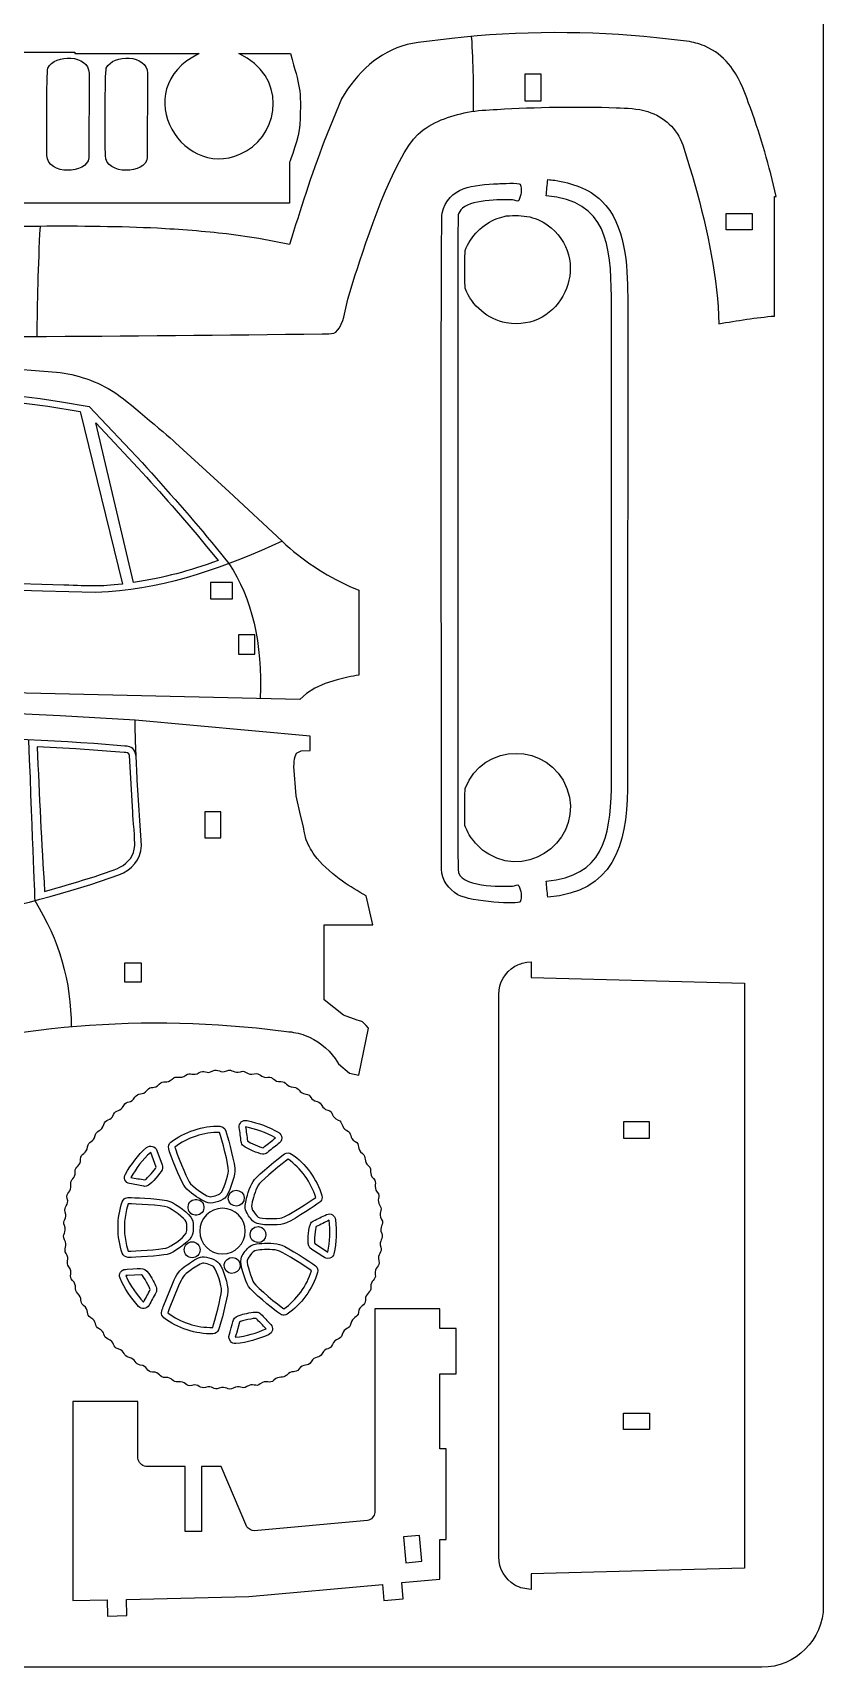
# Model space of a CAD drawing. Extents: x 75 to 655, y 14 to 894.
# Drawn here: x 526.7 to 655.4, y 14.1 to 280 of the extents above; entities that cross this region are included whole.
import ezdxf

# ---------------------------------------------------------------- set-up
doc = ezdxf.new("R2010")
doc.units = 0
doc.layers.get('0').update_dxf_attribs({"linetype": 'CONTINUOUS'})

msp = doc.modelspace()

# ---------------------------------------------------------------- linework, layer by layer
at = {"color": 5}
for p, q in [((655.374691, 444.077425), (655.374691, 24.077525)), ((645.374691, 14.077525), (375.374691, 14.077525))]:
    msp.add_line(p, q, dxfattribs=at)
at = {"color": 3}
for p, q in [((492.979291, 276.870525), (533.524491, 276.870525)), ((533.524491, 276.870525), (533.524491, 276.611425)), ((533.524491, 276.611425), (553.784591, 276.611825)), ((560.247791, 276.611825), (568.652691, 276.611825)), ((594.880791, 279.090425), (589.428291, 278.412925)), ((633.123591, 278.634825), (628.239291, 279.199225)), ((637.350191, 277.197125), (636.048091, 277.861325)), ((535.851191, 273.450725), (535.813691, 259.636625)), ((545.366691, 273.450725), (545.329091, 259.636625)), ((576.940691, 269.259225), (574.134891, 262.376525)), ((577.942791, 270.815225), (576.940691, 269.259225)), ((632.492791, 261.754025), (633.668891, 258.019525)), ((568.500391, 258.964125), (568.475191, 252.259725)), ((647.442691, 233.917825), (647.442691, 253.342325)), ((647.442691, 253.342325), (647.697891, 253.342325)), ((568.475191, 252.259725), (458.028191, 252.259725)), ((563.495691, 246.516025), (558.219391, 247.269525)), ((568.492791, 245.528725), (563.495691, 246.516025)), ((577.954091, 236.636125), (579.189691, 240.603125)), ((638.239891, 235.396825), (638.369691, 232.667725)), ((515.569591, 225.943525), (530.526591, 224.796525)), ((549.927791, 213.307725), (558.675291, 205.338325)), ((558.675291, 205.338325), (567.265491, 197.268325)), ((578.297991, 189.941325), (579.783091, 189.323525)), ((579.783091, 189.323525), (579.783091, 175.489725)), ((570.161991, 171.552325), (429.208691, 174.789925)), ((572.627691, 173.377425), (571.252191, 172.520625)), ((574.288591, 174.122225), (572.627691, 173.377425)), ((576.234491, 174.754825), (574.288591, 174.122225)), ((571.252191, 172.520625), (570.161991, 171.552325)), ((531.174491, 168.886625), (518.652391, 169.449625)), ((543.369491, 168.148825), (531.174491, 168.886625)), ((571.868891, 165.587925), (543.369491, 168.148825)), ((571.868891, 163.247525), (571.868891, 165.587925)), ((569.379191, 162.262325), (569.625291, 162.799625)), ((569.625291, 162.799625), (570.355391, 163.167825)), ((570.355391, 163.167825), (571.868891, 163.247525)), ((569.590191, 155.851325), (569.203391, 160.621325)), ((570.257091, 152.699025), (569.590191, 155.851325)), ((570.748091, 150.839525), (570.257091, 152.699025)), ((582.048391, 134.883525), (580.977891, 139.594325)), ((574.141591, 122.653225), (574.141591, 134.883525)), ((574.141591, 134.883525), (582.048391, 134.883525)), ((607.129891, 128.790825), (607.820291, 128.836125)), ((607.820291, 128.836125), (607.820291, 126.281925)), ((607.820291, 126.281925), (642.566691, 125.404825)), ((642.566691, 125.404825), (642.566691, 30.188625)), ((577.293491, 120.185625), (574.141591, 122.653225)), ((602.531491, 32.046125), (602.531491, 123.547325)), ((579.511391, 119.352725), (577.293491, 120.185625)), ((525.095991, 117.396325), (529.742391, 117.992025)), ((563.100991, 118.100825), (567.985491, 117.536425)), ((579.752191, 110.422025), (581.360091, 118.057525)), ((575.900291, 113.125025), (576.460191, 112.247925)), ((576.460191, 112.247925), (578.249591, 110.738625)), ((578.249591, 110.738625), (579.752191, 110.422025)), ((582.369391, 72.375725), (582.361691, 39.269225)), ((592.946991, 72.375725), (582.369391, 72.375725)), ((592.946991, 69.202425), (592.946991, 72.375725)), ((595.591691, 69.202425), (592.946991, 69.202425)), ((595.591691, 61.798125), (595.591691, 69.202425)), ((592.946991, 49.607425), (592.946991, 61.798125)), ((592.946991, 61.798125), (595.591691, 61.798125)), ((543.786191, 57.317025), (533.201591, 57.317025)), ((533.201591, 57.317025), (533.201591, 24.934925)), ((543.790791, 48.126225), (543.786191, 57.317025)), ((594.004791, 49.607425), (592.946991, 49.607425)), ((594.004791, 34.866025), (594.004791, 49.607425)), ((551.517291, 46.741225), (545.096491, 46.762625)), ((551.517291, 36.163225), (551.517291, 46.741225)), ((557.334991, 46.741225), (554.161691, 46.741225)), ((554.161691, 46.741225), (554.161691, 36.163225)), ((561.559991, 36.949125), (557.334991, 46.741225)), ((581.200191, 37.939625), (562.720591, 36.262225)), ((554.161691, 36.163225), (551.517291, 36.163225)), ((592.946991, 28.411925), (592.946991, 34.866025)), ((592.946991, 34.866025), (594.004791, 34.866025)), ((642.566691, 30.188625), (607.820291, 29.311525)), ((607.820291, 29.311525), (607.820291, 26.757325)), ((561.871291, 25.585625), (583.598191, 27.561425)), ((583.598191, 27.561425), (583.837891, 24.925025)), ((586.758191, 27.848925), (592.946991, 28.411925)), ((586.997991, 25.212625), (586.758191, 27.848925)), ((533.201591, 24.934925), (538.782791, 25.061625)), ((538.782791, 25.061625), (538.842891, 22.417525)), ((541.955091, 25.133525), (561.871291, 25.585625)), ((542.015391, 22.489525), (541.955091, 25.133525)), ((583.837891, 24.925025), (586.997991, 25.212625)), ((538.842891, 22.417525), (542.015391, 22.489525))]:
    msp.add_line(p, q, dxfattribs=at)
at = {"color": 7}
for p, q in [((609.447791, 273.245825), (606.803391, 273.245825)), ((606.803391, 273.245825), (606.803391, 268.944325)), ((609.447791, 268.944325), (609.447791, 273.245825)), ((606.803391, 268.944325), (609.447791, 268.944325)), ((639.564891, 247.942925), (639.564891, 250.587425)), ((639.564891, 250.587425), (643.795991, 250.587425)), ((643.795991, 250.587425), (643.795991, 247.942925)), ((643.795991, 247.942925), (639.564891, 247.942925)), ((523.616891, 219.956225), (529.157291, 219.241325)), ((529.157291, 219.241325), (534.407891, 218.395725)), ((534.407891, 218.395725), (541.293691, 190.302725)), ((543.081991, 190.538625), (536.971191, 216.528125)), ((536.971191, 216.528125), (543.806791, 209.244225)), ((554.770891, 196.699025), (556.871891, 194.122625)), ((531.754291, 190.132525), (516.542591, 190.567725)), ((555.608691, 190.573125), (555.608691, 187.907925)), ((559.176191, 190.573125), (555.608691, 190.573125)), ((559.176191, 187.907925), (559.176191, 190.573125)), ((555.608691, 187.907925), (559.176191, 187.907925)), ((562.835991, 182.052325), (560.191591, 182.052325)), ((560.191591, 182.052325), (560.191591, 178.878925)), ((562.835991, 178.878925), (562.835991, 182.052325)), ((560.191591, 178.878925), (562.835991, 178.878925)), ((533.705491, 163.500525), (527.414991, 163.836425)), ((541.556891, 162.906725), (533.705491, 163.500525)), ((542.966891, 153.175725), (542.426691, 162.432525)), ((557.322491, 153.268025), (554.678191, 153.268025)), ((554.678191, 153.268025), (554.678191, 149.037125)), ((557.322491, 149.037125), (557.322491, 153.268025)), ((554.678191, 149.037125), (557.322491, 149.037125)), ((541.664991, 125.539425), (541.664991, 128.712725)), ((541.664991, 128.712725), (544.309391, 128.712725)), ((544.309391, 128.712725), (544.309391, 125.539425)), ((544.309391, 125.539425), (541.664991, 125.539425)), ((627.068891, 102.817225), (622.837991, 102.817225)), ((622.837991, 102.817225), (622.837991, 100.172825)), ((627.068891, 100.172825), (627.068891, 102.817225)), ((622.837991, 100.172825), (627.068891, 100.172825)), ((546.780191, 95.453825), (545.884491, 97.832825)), ((572.586791, 83.005425), (574.481491, 81.773425)), ((544.386091, 77.916025), (542.129191, 77.798825)), ((550.414491, 76.152525), (548.900291, 72.395925)), ((560.341691, 70.228225), (559.838391, 68.367525)), ((622.837991, 55.420625), (627.068891, 55.420625)), ((622.837991, 52.776225), (622.837991, 55.420625)), ((627.068891, 55.420625), (627.068891, 52.776225)), ((627.068891, 52.776225), (622.837991, 52.776225)), ((589.659491, 35.544825), (587.025991, 35.305425)), ((587.025991, 35.305425), (587.408991, 31.091725)), ((590.042491, 31.331125), (589.659491, 35.544825)), ((587.408991, 31.091725), (590.042491, 31.331125))]:
    msp.add_line(p, q, dxfattribs=at)
at = {"color": 1}
for p, q in [((531.369991, 219.974825), (535.867591, 219.200525)), ((535.867591, 219.200525), (544.470191, 210.074025)), ((556.542991, 196.205825), (558.617791, 193.633725)), ((536.821591, 188.939525), (528.295991, 189.170125)), ((539.007691, 189.034225), (536.821591, 188.939525)), ((541.653091, 163.959725), (536.622991, 164.362625)), ((544.364491, 147.772125), (543.705691, 158.412925)), ((536.160391, 141.435625), (540.718391, 142.983525)), ((546.867991, 98.162125), (547.749691, 95.822425)), ((554.922591, 89.727325), (554.054291, 90.166825)), ((547.923491, 72.744125), (549.472391, 76.585725))]:
    msp.add_line(p, q, dxfattribs=at)
at = {"color": 3}
for points in [[(628.239291, 279.199225), (617.311591, 280.302625), (605.798491, 280.315825), (594.880791, 279.090425)], [(529.140891, 274.260525), (530.255991, 276.599125), (535.786991, 276.495625), (535.851191, 273.450725)], [(538.656391, 274.260525), (539.770491, 276.598725), (545.302091, 276.495925), (545.366691, 273.450725)], [(553.784591, 276.611825), (541.738491, 270.892025), (551.353291, 254.864125), (561.472491, 260.783225)], [(561.472491, 260.783225), (566.959491, 263.992825), (568.034291, 272.914725), (560.247791, 276.611825)], [(568.652691, 276.611825), (570.127591, 271.139125), (570.424891, 271.143225), (570.167591, 265.020125)], [(589.428291, 278.412925), (584.501391, 277.783325), (580.725691, 274.825125), (577.942791, 270.815225)], [(636.048091, 277.861325), (634.834291, 278.274225), (634.447791, 278.430125), (633.123591, 278.634825)], [(640.615191, 274.095325), (639.811691, 275.226725), (638.539091, 276.476925), (637.350191, 277.197125)], [(528.994891, 260.053225), (528.957591, 261.799725), (528.900391, 273.390025), (529.140891, 274.260525)], [(538.509991, 260.053225), (538.472091, 261.845725), (538.400491, 273.334825), (538.656391, 274.260525)], [(643.503791, 267.764925), (642.722791, 269.905125), (641.948391, 272.218325), (640.615191, 274.095325)], [(589.400591, 263.490625), (591.499291, 265.451525), (594.656791, 266.525125), (597.426891, 267.057725)], [(597.426891, 267.057725), (599.181391, 267.395125), (600.490191, 267.438125), (602.274291, 267.539125)], [(602.274291, 267.539125), (608.617591, 267.898225), (615.297391, 268.039325), (621.647091, 267.811225)], [(621.647091, 267.811225), (623.455291, 267.746125), (625.048791, 267.721225), (626.794091, 267.167525)], [(626.794091, 267.167525), (629.556891, 266.291025), (631.480491, 264.469525), (632.492791, 261.754025)], [(647.697891, 253.342325), (646.541291, 258.431625), (645.295891, 262.854625), (643.503791, 267.764925)], [(570.167591, 265.020125), (570.086891, 263.103025), (568.502491, 258.973225), (568.500391, 258.964125)], [(579.189691, 240.603125), (580.843391, 245.779625), (585.426791, 259.777725), (589.400591, 263.490625)], [(574.134891, 262.376525), (571.983591, 256.735025), (570.250691, 251.296225), (568.492791, 245.528725)], [(535.813691, 259.636625), (535.576391, 257.044525), (529.064991, 256.725525), (528.994891, 260.053225)], [(545.329091, 259.636625), (545.091791, 257.044525), (538.580591, 256.725525), (538.509991, 260.053225)], [(633.668891, 258.019525), (635.797991, 250.975525), (637.729391, 242.749025), (638.239891, 235.396825)], [(593.315091, 250.625725), (594.326691, 255.012525), (598.461391, 255.229725), (602.449391, 255.439325)], [(602.449391, 255.439325), (602.833391, 255.459325), (605.941491, 255.631325), (606.031991, 255.360725)], [(606.031991, 255.360725), (606.311691, 254.524625), (606.186791, 253.518325), (605.800091, 252.726425)], [(610.277291, 253.483225), (610.354491, 254.361025), (610.431791, 255.239325), (610.508991, 256.117425)], [(610.508991, 256.117425), (610.890891, 256.085925), (611.272691, 256.054225), (611.654591, 256.022625)], [(611.654591, 256.022625), (614.492391, 255.468125), (617.076091, 254.794125), (619.299991, 252.622925)], [(604.786391, 252.810025), (602.877991, 252.851025), (597.648191, 252.910025), (596.355491, 251.177525)], [(605.800091, 252.726425), (605.651191, 252.421825), (605.125091, 252.803025), (604.786391, 252.810025)], [(620.887491, 237.062625), (620.802191, 245.369225), (620.133991, 252.669225), (610.277291, 253.483225)], [(593.239991, 143.904325), (593.233391, 153.721625), (593.066891, 249.549925), (593.315091, 250.625725)], [(595.909991, 250.089425), (595.855691, 214.686025), (595.855691, 179.282525), (595.909991, 143.879425)], [(596.355491, 251.177525), (596.161291, 250.917425), (595.910791, 250.412025), (595.909991, 250.089425)], [(602.278091, 249.782325), (602.775891, 249.918925), (603.273891, 250.055725), (603.771591, 250.192325)], [(603.771591, 250.192325), (606.493891, 250.436225), (608.791491, 250.159225), (611.047091, 248.258025)], [(619.299991, 252.622925), (623.213191, 248.802725), (623.479991, 242.160125), (623.531891, 237.089625)], [(546.987991, 248.185925), (535.125991, 248.789325), (520.347591, 248.443125), (508.375191, 248.139125)], [(558.219391, 247.269525), (554.914591, 247.669325), (550.328891, 248.016025), (546.987991, 248.185925)], [(597.081991, 244.586225), (597.940191, 246.897125), (599.966791, 248.923825), (602.278091, 249.782325)], [(611.047091, 248.258025), (617.897791, 242.483325), (612.615991, 231.221325), (603.771591, 232.818725)], [(597.081991, 238.424825), (596.999591, 238.647325), (596.999591, 244.363625), (597.081991, 244.586225)], [(603.771591, 232.818725), (600.794191, 233.356825), (598.134991, 235.589125), (597.081991, 238.424825)], [(620.872791, 156.995025), (620.877791, 183.684325), (620.882691, 210.373625), (620.887491, 237.062625)], [(623.531891, 237.089625), (623.526991, 210.371925), (623.522091, 183.654225), (623.517191, 156.936025)], [(576.908491, 232.616125), (577.581891, 234.162225), (577.639991, 235.380125), (577.954091, 236.636125)], [(573.810891, 231.027925), (575.474491, 231.050325), (576.102991, 230.766625), (576.908491, 232.616125)], [(638.369691, 232.667725), (641.262491, 233.150725), (644.523191, 233.688725), (647.442691, 233.917825)], [(478.089091, 230.441025), (509.908391, 230.493725), (541.988691, 230.597725), (573.810891, 231.027925)], [(530.526591, 224.796525), (533.852991, 224.449625), (537.223291, 223.290625), (540.033991, 221.464425)], [(540.033991, 221.464425), (541.803991, 220.314425), (548.060891, 214.949525), (549.927791, 213.307725)], [(567.265491, 197.268325), (570.557791, 194.265525), (574.213591, 191.744925), (578.297991, 189.941325)], [(579.783091, 175.489725), (578.660591, 175.307625), (577.313991, 175.055725), (576.234491, 174.754825)], [(569.203391, 160.621325), (569.198391, 161.031825), (569.254491, 161.873325), (569.379191, 162.262325)], [(597.081991, 157.057125), (599.902991, 164.654125), (610.813691, 164.654125), (613.635291, 157.057125)], [(597.038791, 151.053025), (596.986191, 151.444025), (597.020191, 156.890425), (597.081991, 157.057125)], [(613.635291, 157.057125), (616.504591, 149.332425), (607.994091, 142.204525), (600.902591, 146.352825)], [(610.277291, 141.999125), (619.414491, 142.754425), (620.695191, 149.028125), (620.872791, 156.995025)], [(623.517191, 156.936025), (623.311591, 147.700625), (621.250091, 140.252625), (610.508991, 139.364925)], [(571.401991, 148.215125), (570.811791, 149.753725), (571.019291, 149.557225), (570.748091, 150.839525)], [(597.734891, 149.520625), (597.616591, 149.770225), (597.063691, 150.868725), (597.038791, 151.053025)], [(600.902591, 146.352825), (599.426591, 147.216325), (598.658291, 148.214225), (597.734891, 149.520625)], [(572.981491, 145.662325), (572.461191, 146.306625), (571.728291, 147.454525), (571.401991, 148.215125)], [(577.085291, 141.967725), (575.745491, 142.912025), (574.011291, 144.386625), (572.981491, 145.662325)], [(595.906191, 139.767825), (594.380091, 140.625625), (593.241091, 142.222725), (593.239991, 143.904325)], [(595.909991, 143.879425), (595.914591, 140.911725), (603.073791, 141.122025), (604.786391, 141.158525)], [(580.977891, 139.594325), (579.672391, 140.339825), (578.319991, 141.097625), (577.085291, 141.967725)], [(604.786391, 141.158525), (605.125091, 141.165825), (605.651191, 141.547025), (605.800091, 141.242325)], [(605.800091, 141.242325), (606.186791, 140.450225), (606.311691, 139.443925), (606.031991, 138.608225)], [(610.508991, 139.364925), (610.431791, 140.242825), (610.354491, 141.120925), (610.277291, 141.999125)], [(606.031991, 138.608225), (605.887491, 138.176825), (598.079191, 138.546425), (595.906191, 139.767825)], [(602.531491, 123.547325), (602.594391, 125.470325), (603.504991, 127.162825), (605.175891, 128.127525)], [(605.175891, 128.127525), (605.850091, 128.516825), (606.397991, 128.645425), (607.129891, 128.790825)], [(529.742391, 117.992025), (540.659991, 119.217625), (552.173391, 119.203825), (563.100991, 118.100825)], [(567.985491, 117.536425), (569.111691, 117.407225), (569.935391, 117.293225), (571.026791, 116.882125)], [(581.360091, 118.057525), (580.020291, 119.433325), (580.659291, 118.973625), (579.511391, 119.352725)], [(571.026791, 116.882125), (572.941791, 116.160925), (574.715691, 114.793625), (575.900291, 113.125025)], [(547.287791, 108.958725), (547.903991, 109.684425), (548.557591, 108.925325), (549.378291, 109.786725)], [(549.378291, 109.786725), (550.067291, 110.509925), (550.662791, 109.636125), (551.594091, 110.409025)], [(551.594091, 110.409025), (552.319691, 111.011125), (552.810291, 110.175225), (553.766491, 110.836825)], [(553.766491, 110.836825), (554.547891, 111.377625), (554.984391, 110.477625), (556.000191, 111.096225)], [(556.000191, 111.096225), (556.852791, 111.615525), (557.200491, 110.617025), (558.300591, 111.122925)], [(558.300591, 111.122925), (559.154591, 111.515725), (559.420091, 110.582725), (560.509091, 110.973825)], [(560.509091, 110.973825), (561.403691, 111.295125), (561.594491, 110.312725), (562.735391, 110.646625)], [(562.735391, 110.646625), (563.693291, 110.927025), (563.771791, 109.873625), (564.963891, 110.077025)], [(564.963891, 110.077025), (565.896491, 110.236125), (565.897691, 109.263725), (567.058291, 109.360925)], [(567.058291, 109.360925), (568.005091, 109.440325), (567.937491, 108.442025), (569.124191, 108.469025)], [(541.515991, 105.465925), (541.922091, 106.328525), (542.751891, 105.764025), (543.321491, 106.808825)], [(543.321491, 106.808825), (543.798791, 107.684225), (544.599191, 106.997725), (545.300791, 107.984325)], [(545.300791, 107.984325), (545.846991, 108.752325), (546.534991, 108.072225), (547.287791, 108.958725)], [(569.124191, 108.469025), (570.122491, 108.491825), (569.924591, 107.455125), (571.129891, 107.342425)], [(571.129891, 107.342425), (572.070891, 107.254425), (571.820791, 106.315325), (572.966591, 106.108625)], [(538.241291, 102.364225), (538.476191, 103.334725), (539.429591, 102.875925), (539.849091, 104.010325)], [(539.849091, 104.010325), (540.177491, 104.898025), (541.020391, 104.413125), (541.515991, 105.465925)], [(572.966591, 106.108625), (573.905191, 105.939225), (573.573491, 104.992925), (574.730691, 104.712325)], [(574.730691, 104.712325), (575.701991, 104.476925), (575.241691, 103.524625), (576.376891, 103.104825)], [(536.845391, 100.600425), (537.014791, 101.538925), (537.961091, 101.206525), (538.241291, 102.364225)], [(576.376891, 103.104825), (577.264091, 102.776725), (576.779191, 101.933725), (577.832391, 101.437625)], [(577.832391, 101.437625), (578.694791, 101.031425), (578.129791, 100.202625), (579.175391, 99.632425)], [(534.484491, 96.758525), (534.461891, 97.755225), (535.498891, 97.558425), (535.611591, 98.763725)], [(535.611591, 98.763725), (535.699591, 99.704825), (536.638591, 99.454625), (536.845391, 100.600425)], [(579.175391, 99.632425), (580.049791, 99.155625), (579.363891, 98.355025), (580.350791, 97.653125)], [(533.592691, 94.691825), (533.514091, 95.638825), (534.511491, 95.570325), (534.484491, 96.758525)], [(580.350791, 97.653125), (581.118591, 97.107125), (580.437791, 96.419325), (581.325191, 95.665825)], [(532.876991, 92.597725), (532.718291, 93.530825), (533.689791, 93.530625), (533.592691, 94.691825)], [(581.325191, 95.665825), (582.050691, 95.049525), (581.291291, 94.397525), (582.153191, 93.575225)], [(582.153191, 93.575225), (582.875991, 92.885625), (582.001991, 92.292525), (582.775491, 91.359825)], [(532.306991, 90.369625), (532.027491, 91.326425), (533.079791, 91.405325), (532.876991, 92.597725)], [(582.775491, 91.359825), (583.377391, 90.634125), (582.541091, 90.144925), (583.203391, 89.187425)], [(531.830991, 85.934125), (531.437791, 86.788425), (532.371291, 87.053925), (531.980191, 88.142925)], [(531.980191, 88.142925), (531.658991, 89.037025), (532.640491, 89.228025), (532.306991, 90.369625)], [(583.203391, 89.187425), (583.744291, 88.405325), (582.843591, 87.969825), (583.462391, 86.953725)], [(531.857691, 83.634125), (531.338591, 84.486725), (532.336891, 84.834825), (531.830991, 85.934125)], [(583.462391, 86.953725), (583.981691, 86.101025), (582.983391, 85.753225), (583.489091, 84.653325)], [(532.117091, 81.400025), (531.575991, 82.182125), (532.476491, 82.617925), (531.857691, 83.634125)], [(583.340191, 82.444225), (583.660891, 81.550325), (582.679991, 81.358525), (583.013091, 80.217825)], [(583.489091, 84.653325), (583.881791, 83.799025), (582.949291, 83.534025), (583.340191, 82.444225)], [(532.544991, 79.227625), (531.942191, 79.954125), (532.779491, 80.442525), (532.117091, 81.400025)], [(583.013091, 80.217825), (583.292791, 79.260525), (582.239891, 79.182925), (582.443391, 77.990125)], [(533.167191, 77.012225), (532.444191, 77.701325), (533.318491, 78.295425), (532.544991, 79.227625)], [(582.443391, 77.990125), (582.602591, 77.057225), (581.630491, 77.057525), (581.727491, 75.895325)], [(533.995191, 74.921725), (533.269391, 75.537925), (534.028891, 76.190925), (533.167191, 77.012225)], [(534.969691, 72.934625), (534.200891, 73.480925), (534.882691, 74.168225), (533.995191, 74.921725)], [(581.727491, 75.895325), (581.806291, 74.949425), (580.808991, 75.016425), (580.835491, 73.829025)], [(536.145091, 70.955125), (535.269891, 71.432325), (535.956291, 72.233425), (534.969691, 72.934625)], [(579.708491, 71.824125), (579.620491, 70.882525), (578.681991, 71.133925), (578.474791, 69.987025)], [(580.835491, 73.829025), (580.857791, 72.831625), (579.820991, 73.028925), (579.708491, 71.824125)], [(537.487591, 69.149925), (536.625791, 69.555725), (537.190191, 70.385225), (536.145091, 70.955125)], [(538.943291, 67.483025), (538.055891, 67.811025), (538.542091, 68.653525), (537.487591, 69.149925)], [(578.474791, 69.987025), (578.305291, 69.048925), (577.359291, 69.380225), (577.078491, 68.223225)], [(540.589391, 65.875125), (539.618391, 66.110525), (540.079291, 67.063025), (538.943291, 67.483025)], [(575.471291, 66.577125), (575.143191, 65.689925), (574.301191, 66.176125), (573.803991, 65.121525)], [(577.078491, 68.223225), (576.842391, 67.251025), (575.891391, 67.712925), (575.471291, 66.577125)], [(542.353491, 64.478825), (541.415891, 64.647825), (541.746591, 65.594525), (540.589391, 65.875125)], [(544.190291, 63.245525), (543.248191, 63.333825), (543.500191, 64.272325), (542.353491, 64.478825)], [(573.803991, 65.121525), (573.397391, 64.258925), (572.569291, 64.824525), (571.998891, 63.779025)], [(546.195491, 62.118425), (545.198091, 62.096125), (545.395291, 63.132525), (544.190291, 63.245525)], [(548.261791, 61.226525), (547.315491, 61.147625), (547.382591, 62.145025), (546.195491, 62.118425)], [(550.356191, 60.510425), (549.423691, 60.351325), (549.423391, 61.323325), (548.261791, 61.226525)], [(568.032291, 61.628825), (567.416391, 60.903125), (566.763991, 61.663225), (565.941791, 60.800825)], [(570.019291, 62.603125), (569.473591, 61.835325), (568.785391, 62.516125), (568.032291, 61.628825)], [(571.998891, 63.779025), (571.521291, 62.903625), (570.721091, 63.590525), (570.019291, 62.603125)], [(552.584291, 59.940825), (551.626491, 59.660925), (551.549991, 60.714125), (550.356191, 60.510425)], [(554.810591, 59.613725), (553.916691, 59.292825), (553.724591, 60.274125), (552.584291, 59.940825)], [(557.019491, 59.464925), (556.164591, 59.071925), (555.901291, 60.005225), (554.810591, 59.613725)], [(559.320291, 59.491525), (558.467391, 58.972225), (558.119391, 59.970525), (557.019491, 59.464925)], [(561.553991, 59.750625), (560.772391, 59.209825), (560.336791, 60.110525), (559.320291, 59.491525)], [(563.726291, 60.178825), (563.000291, 59.576325), (562.511391, 60.412925), (561.553991, 59.750625)], [(565.941791, 60.800825), (565.252891, 60.078325), (564.658291, 60.952125), (563.726291, 60.178825)], [(545.096491, 46.762625), (544.424891, 46.842925), (543.927791, 47.416025), (543.790791, 48.126225)], [(582.361691, 39.269225), (582.302691, 38.669825), (581.767891, 38.060925), (581.200191, 37.939625)], [(562.720591, 36.262225), (562.321691, 36.273225), (561.760191, 36.605025), (561.559991, 36.949125)], [(605.175891, 27.465925), (603.504891, 28.430625), (602.594391, 30.123025), (602.531491, 32.046125)], [(607.820291, 26.757325), (606.832591, 26.822125), (606.072591, 26.948225), (605.175891, 27.465925)]]:
    msp.add_open_spline(points, degree=3, dxfattribs=at)
at = {"color": 1}
for points in [[(598.075891, 279.398425), (598.396691, 274.871225), (598.396991, 270.758325), (598.396991, 267.222325)], [(527.865191, 248.503725), (527.540791, 242.017525), (527.373291, 236.050225), (527.362291, 230.600725)], [(502.017291, 222.662825), (511.214891, 222.214425), (522.283291, 221.394425), (531.369991, 219.974825)], [(544.470191, 210.074025), (548.551791, 205.622625), (552.719991, 200.880425), (556.542991, 196.205825)], [(567.265491, 197.268325), (558.498891, 193.235925), (548.647991, 189.674825), (539.007691, 189.034225)], [(558.617791, 193.633725), (562.362091, 188.063125), (564.065891, 180.751525), (563.729591, 171.700025)], [(528.295991, 189.170125), (509.014791, 189.708325), (489.699391, 190.355725), (470.425391, 191.057425)], [(543.705691, 158.412925), (543.527391, 161.599325), (543.362791, 164.952925), (543.369491, 168.148825)], [(536.622991, 164.362625), (525.486991, 165.148525), (512.913591, 165.411425), (501.736491, 165.536425)], [(526.001491, 164.936125), (526.672991, 147.519425), (527.008491, 138.811225), (527.008491, 138.811225)], [(543.511591, 162.273125), (543.336491, 163.524325), (542.860891, 163.880325), (541.653091, 163.959725)], [(540.718391, 142.983525), (542.794591, 143.892125), (544.253291, 145.425025), (544.364491, 147.772125)], [(509.073691, 134.935225), (518.040891, 136.506425), (527.480691, 138.683125), (536.160391, 141.435625)], [(527.008491, 138.811225), (530.981091, 132.404225), (532.957591, 125.567125), (532.937591, 118.299725)], [(549.179991, 99.528825), (551.352691, 101.216525), (554.388091, 102.200625), (557.137391, 102.114325)], [(557.137391, 102.114325), (557.995891, 102.087125), (558.088691, 101.358125), (558.226891, 100.920625)], [(560.305491, 101.884025), (560.206791, 102.609925), (560.865391, 103.204625), (561.577091, 103.031825)], [(560.617591, 99.571725), (560.512591, 100.342525), (560.410091, 101.113625), (560.305491, 101.884025)], [(561.577091, 103.031825), (563.431391, 102.581625), (565.054291, 102.105525), (566.728991, 101.076425)], [(566.728991, 101.076425), (567.031991, 100.890425), (567.207091, 100.591625), (567.221891, 100.236525)], [(541.759991, 94.325725), (542.758291, 95.946925), (543.719891, 97.351825), (545.212391, 98.622625)], [(545.212391, 98.622625), (545.773491, 99.100425), (546.634691, 98.861825), (546.867991, 98.162125)], [(548.810691, 98.454525), (548.707191, 98.863025), (548.846891, 99.270225), (549.179991, 99.528825)], [(551.251291, 92.525125), (550.719391, 93.426025), (549.067691, 97.443025), (548.810691, 98.454525)], [(558.226891, 100.920625), (558.569991, 99.834725), (559.660491, 95.894925), (559.586591, 94.750025)], [(560.989191, 98.907925), (560.777591, 99.080625), (560.654391, 99.301125), (560.617591, 99.571725)], [(564.086391, 97.575225), (563.357391, 97.655325), (561.560591, 98.441425), (560.989191, 98.907925)], [(566.618491, 99.224225), (566.030291, 98.748225), (565.439891, 98.274825), (564.850891, 97.799525)], [(567.221891, 100.236525), (567.246591, 99.654025), (566.917891, 99.464825), (566.618491, 99.224225)], [(547.749691, 95.822425), (547.851491, 95.555225), (547.843491, 95.289225), (547.726191, 95.028425)], [(562.796191, 93.449225), (563.490791, 94.236125), (566.794791, 97.043025), (567.680991, 97.602225)], [(564.850891, 97.799525), (564.627991, 97.619425), (564.371391, 97.544025), (564.086391, 97.575225)], [(567.680991, 97.602225), (568.037191, 97.827225), (568.467491, 97.820225), (568.816391, 97.584025)], [(568.816391, 97.584025), (571.090791, 96.042725), (572.969091, 93.452125), (573.734891, 90.814025)], [(542.458091, 92.762025), (541.737691, 92.892925), (541.375791, 93.701825), (541.759991, 94.325725)], [(547.726191, 95.028425), (547.425691, 94.359425), (546.122091, 92.894025), (545.501891, 92.494225)], [(559.586591, 94.750025), (559.523991, 93.779325), (558.645891, 91.003625), (557.927091, 90.408625)], [(561.410091, 90.017625), (561.629091, 91.020425), (562.123991, 92.687625), (562.796191, 93.449225)], [(541.261591, 89.820725), (541.552591, 90.629525), (542.275491, 90.492025), (542.733591, 90.488325)], [(544.753991, 92.345325), (543.988791, 92.485125), (543.223591, 92.623025), (542.458091, 92.762025)], [(542.733591, 90.488325), (543.872291, 90.479025), (547.956291, 90.298725), (549.022091, 89.874825)], [(545.501891, 92.494225), (545.271991, 92.345825), (545.023491, 92.296225), (544.753991, 92.345325)], [(554.054291, 90.166825), (553.156491, 90.725925), (551.786091, 91.619525), (551.251291, 92.525125)], [(561.018991, 89.952025), (560.428491, 88.350625), (557.995891, 89.247925), (558.586591, 90.849125)], [(558.586591, 90.849125), (559.177391, 92.450525), (561.609791, 91.552625), (561.018991, 89.952025)], [(573.734891, 90.814025), (573.974191, 89.989925), (573.310691, 89.676425), (572.935991, 89.409325)], [(541.261591, 81.455125), (540.328591, 84.048925), (540.328591, 87.227125), (541.261591, 89.820725)], [(549.022091, 89.874825), (549.925991, 89.515225), (552.294891, 87.822225), (552.638391, 86.954825)], [(552.429491, 87.914125), (551.877391, 88.369625), (551.799491, 89.187125), (552.255091, 89.738925)], [(552.255091, 89.738925), (552.710991, 90.291025), (553.528091, 90.369325), (554.080191, 89.913425)], [(554.254391, 88.088525), (553.798791, 87.536125), (552.981691, 87.458525), (552.429491, 87.914125)], [(554.080191, 89.913425), (554.632391, 89.457825), (554.710291, 88.640325), (554.254391, 88.088525)], [(557.927091, 90.408625), (557.332491, 89.916425), (555.659191, 89.350425), (554.922591, 89.727325)], [(561.573691, 87.951725), (561.125591, 88.751425), (561.240691, 89.241325), (561.410091, 90.017625)], [(562.846391, 86.446225), (562.359491, 86.755025), (561.854091, 87.444125), (561.573691, 87.951725)], [(572.935991, 89.409325), (572.005291, 88.745725), (568.602691, 86.493825), (567.487891, 86.209325)], [(574.495491, 87.731525), (575.155891, 88.049725), (575.921691, 87.607825), (575.979191, 86.877625)], [(552.638391, 86.954825), (552.913791, 86.259025), (552.885291, 84.672825), (552.536591, 84.141225)], [(563.277691, 83.184125), (561.573691, 83.281225), (561.721391, 85.869825), (563.425491, 85.772325)], [(567.487891, 86.209325), (566.544791, 85.968725), (563.634091, 85.946025), (562.846391, 86.446225)], [(563.425491, 85.772325), (565.129591, 85.674925), (564.980891, 83.086125), (563.277691, 83.184125)], [(571.540891, 84.206525), (571.580091, 84.746425), (571.682291, 85.670925), (571.872191, 86.158825)], [(571.872191, 86.158825), (571.971091, 86.413625), (572.142791, 86.598925), (572.388891, 86.717225)], [(572.388891, 86.717225), (573.091191, 87.055225), (573.793191, 87.393625), (574.495491, 87.731525)], [(575.979191, 86.877625), (576.127591, 84.993025), (576.168991, 83.257625), (575.712491, 81.371525)], [(552.536591, 84.141225), (551.895391, 83.162625), (549.703691, 81.514325), (548.562691, 81.259925)], [(551.558691, 81.279225), (551.159291, 81.873525), (551.316791, 82.678725), (551.911091, 83.078125)], [(551.911091, 83.078125), (552.505291, 83.477525), (553.310791, 83.319525), (553.710291, 82.725325)], [(553.710291, 82.725325), (554.109691, 82.131125), (553.951391, 81.325925), (553.357191, 80.926525)], [(561.845291, 82.420025), (562.366091, 82.907725), (562.904691, 82.948325), (563.550491, 83.012425)], [(563.550491, 83.012425), (564.572491, 83.114325), (566.309591, 83.159225), (567.242591, 82.754825)], [(567.242591, 82.754825), (568.206591, 82.337225), (571.894991, 80.063425), (572.701591, 79.392625)], [(573.916691, 80.903625), (571.626591, 82.404825), (571.387891, 82.106925), (571.540891, 84.206525)], [(542.169591, 80.771325), (541.748791, 80.798725), (541.404391, 81.058125), (541.261591, 81.455125)], [(548.562691, 81.259925), (547.535691, 81.030525), (543.219191, 80.702825), (542.169591, 80.771325)], [(553.357191, 80.926525), (552.763291, 80.527125), (551.957791, 80.685025), (551.558691, 81.279225)], [(551.839491, 79.575825), (552.390891, 79.974225), (553.617591, 80.795925), (554.259291, 80.855225)], [(554.259291, 80.855225), (555.021091, 80.927225), (556.586291, 80.400425), (557.053891, 79.758325)], [(557.912791, 79.055325), (557.385591, 80.678625), (559.851291, 81.479925), (560.378491, 79.856725)], [(560.378491, 79.856725), (560.905791, 78.233125), (558.439691, 77.432325), (557.912791, 79.055325)], [(561.806991, 76.055325), (561.286591, 76.878525), (560.365691, 79.638825), (560.597891, 80.543225)], [(560.597891, 80.543225), (560.767791, 81.205825), (561.352491, 81.948625), (561.845291, 82.420025)], [(575.067291, 80.643925), (574.523391, 80.440725), (574.240791, 80.691225), (573.916691, 80.903625)], [(575.712491, 81.371525), (575.628891, 81.026525), (575.399691, 80.768225), (575.067291, 80.643925)], [(540.897291, 77.400725), (540.762091, 77.728925), (540.795391, 78.072525), (540.991591, 78.368425)], [(543.917591, 72.789025), (542.684291, 74.243925), (541.646991, 75.581725), (540.897291, 77.400725)], [(540.991591, 78.368425), (541.310891, 78.851325), (541.686391, 78.816025), (542.074791, 78.834525)], [(542.074791, 78.834525), (544.806791, 78.964725), (544.827091, 79.349725), (545.938191, 77.559025)], [(545.938191, 77.559025), (546.223491, 77.099225), (546.683691, 76.292625), (546.817491, 75.786525)], [(549.472391, 76.585725), (550.194391, 78.156725), (550.408191, 78.541425), (551.839491, 79.575825)], [(557.053891, 79.758325), (557.682491, 78.895325), (558.545991, 76.276825), (558.445491, 75.221425)], [(573.034691, 78.305925), (572.268791, 75.668225), (570.390291, 73.077125), (568.115891, 71.536325)], [(572.701591, 79.392625), (573.025891, 79.123025), (573.152191, 78.711025), (573.034691, 78.305925)], [(546.726191, 75.027325), (546.355191, 74.342825), (545.988691, 73.656625), (545.620591, 72.970825)], [(546.817491, 75.786525), (546.887591, 75.521225), (546.857191, 75.268425), (546.726191, 75.027325)], [(558.445491, 75.221425), (558.346191, 74.176225), (557.323391, 69.964225), (556.935291, 68.990625)], [(566.533591, 71.862725), (565.619791, 72.537425), (562.418791, 75.087725), (561.806991, 76.055325)], [(545.620591, 72.970825), (545.275091, 72.327625), (544.390691, 72.230825), (543.917591, 72.789025)], [(548.044891, 70.925225), (547.373391, 71.447325), (547.707691, 72.139325), (547.923491, 72.744125)], [(560.613991, 71.435625), (561.216291, 71.619225), (562.518491, 71.910425), (563.119391, 71.871525)], [(563.119391, 71.871525), (563.389691, 71.854325), (563.616391, 71.748325), (563.803191, 71.552425)], [(568.115891, 71.536325), (567.405091, 71.054925), (566.901991, 71.590625), (566.533591, 71.862725)], [(556.002991, 68.338025), (553.247291, 68.255925), (550.222191, 69.232725), (548.044891, 70.925225)], [(558.836591, 68.636025), (559.376591, 70.651625), (559.151491, 70.989925), (560.613991, 71.435625)], [(563.803191, 71.552425), (564.341191, 70.988025), (564.880991, 70.425025), (565.419891, 69.861325)], [(565.419891, 69.861325), (565.927291, 69.330925), (565.743291, 68.466425), (565.065691, 68.186025)], [(556.935291, 68.990625), (556.778691, 68.598125), (556.424891, 68.351025), (556.002991, 68.338025)], [(558.851991, 67.115825), (558.411791, 67.655425), (558.697091, 68.115725), (558.836591, 68.636025)], [(559.733691, 66.737925), (559.384891, 66.711525), (559.073191, 66.845325), (558.851991, 67.115825)], [(565.065691, 68.186025), (563.313491, 67.461125), (561.675491, 66.884625), (559.733691, 66.737925)]]:
    msp.add_open_spline(points, degree=3, dxfattribs=at)
at = {"color": 7}
for points in [[(543.806791, 209.244225), (547.595291, 205.079425), (551.180791, 201.045125), (554.770891, 196.699025)], [(556.871891, 194.122625), (551.841091, 192.374825), (548.359491, 191.397825), (543.081991, 190.538625)], [(541.293691, 190.302725), (537.337491, 189.869725), (536.226391, 190.008925), (531.754291, 190.132525)], [(527.414991, 163.836425), (527.712391, 155.939825), (528.134691, 148.205725), (528.612591, 140.319025)], [(542.426691, 162.432525), (542.316591, 162.936425), (541.968691, 162.875225), (541.556891, 162.906725)], [(543.292191, 147.759825), (543.337291, 148.409325), (543.030791, 152.238325), (542.966891, 153.175725)], [(540.880191, 144.245725), (542.293991, 145.007025), (543.178391, 146.121725), (543.292191, 147.759825)], [(528.612591, 140.319025), (530.964091, 140.965925), (539.108591, 143.291625), (540.880191, 144.245725)], [(557.105091, 101.077825), (554.597991, 101.156425), (551.796991, 100.248425), (549.815991, 98.710025)], [(558.551991, 94.816825), (558.611491, 95.744925), (557.419191, 100.136725), (557.105091, 101.077825)], [(566.185691, 100.193225), (564.625591, 101.152725), (562.989891, 101.624225), (561.332891, 102.024125)], [(561.332891, 102.024125), (561.437791, 101.253325), (561.540291, 100.482225), (561.644891, 99.711325)], [(549.815991, 98.710025), (550.043091, 97.815325), (551.672591, 93.851025), (552.144191, 93.052725)], [(561.644891, 99.711325), (562.051691, 99.379725), (563.687291, 98.662225), (564.199391, 98.606125)], [(564.199391, 98.606125), (564.788391, 99.081725), (565.378791, 99.555625), (565.966291, 100.030425)], [(565.966291, 100.030425), (566.014791, 100.070125), (566.100091, 100.130125), (566.185691, 100.193225)], [(545.884491, 97.832825), (544.494691, 96.650125), (543.531591, 95.230825), (542.643391, 93.782325)], [(568.234491, 96.725425), (567.450991, 96.230725), (564.188991, 93.459925), (563.573591, 92.763125)], [(572.739091, 90.524725), (572.040991, 92.929825), (570.307791, 95.320425), (568.234491, 96.725425)], [(542.643391, 93.782325), (543.408891, 93.643425), (544.174891, 93.505425), (544.939991, 93.365725)], [(544.939991, 93.365725), (545.381891, 93.650425), (546.569691, 94.984525), (546.780191, 95.453825)], [(557.265891, 91.207525), (557.681591, 91.551725), (558.505791, 94.097125), (558.551991, 94.816825)], [(552.144191, 93.052725), (552.580491, 92.314025), (554.599891, 90.939825), (555.394691, 90.650825)], [(555.394691, 90.650825), (555.811391, 90.555325), (556.958391, 90.953025), (557.265891, 91.207525)], [(563.573591, 92.763125), (563.051691, 92.171625), (562.593291, 90.574325), (562.423391, 89.796525)], [(567.231691, 87.214225), (568.133391, 87.443925), (571.938891, 89.934425), (572.739091, 90.524725)], [(542.237291, 89.470125), (541.386591, 87.104025), (541.386591, 84.172125), (542.237291, 81.806125)], [(548.639091, 88.911225), (547.776091, 89.254325), (543.225191, 89.478925), (542.237291, 89.470125)], [(551.674191, 86.572925), (551.475491, 87.075025), (549.310091, 88.644525), (548.639091, 88.911225)], [(557.576491, 88.751225), (555.528091, 88.751225), (553.867491, 87.090625), (553.867491, 85.042325)], [(561.285491, 85.042325), (561.285491, 87.090625), (559.624891, 88.751225), (557.576491, 88.751225)], [(562.423391, 89.796525), (562.277091, 89.126025), (562.200891, 89.045025), (562.480991, 88.453625)], [(562.480991, 88.453625), (562.667291, 88.116625), (563.083991, 87.523425), (563.401991, 87.321625)], [(551.669291, 84.709825), (551.786891, 85.253225), (551.872091, 86.072425), (551.674191, 86.572925)], [(563.401991, 87.321625), (563.858491, 87.031925), (566.531191, 87.035725), (567.231691, 87.214225)], [(572.838491, 85.782925), (572.716491, 85.651125), (572.420791, 83.229525), (572.586791, 83.005425)], [(574.945491, 86.797225), (574.243191, 86.459225), (573.541191, 86.120825), (572.838491, 85.782925)], [(574.704291, 81.615425), (575.137691, 83.406025), (575.073991, 85.093225), (574.945491, 86.797225)], [(548.336891, 82.271825), (549.170891, 82.457925), (551.158191, 83.929625), (551.669291, 84.709825)], [(553.867491, 85.042325), (553.867491, 82.993525), (555.528091, 81.333225), (557.576491, 81.333225)], [(557.576491, 81.333225), (559.624891, 81.333225), (561.285491, 82.993525), (561.285491, 85.042325)], [(542.237291, 81.806125), (543.158391, 81.745625), (547.431691, 82.070025), (548.336891, 82.271825)], [(554.354691, 79.822625), (554.003391, 79.790325), (552.766891, 78.966525), (552.446691, 78.735225)], [(556.215691, 79.147925), (555.976291, 79.476525), (554.762891, 79.848225), (554.354691, 79.822625)], [(561.602091, 80.285525), (561.467791, 79.762425), (562.296691, 77.220325), (562.683091, 76.610025)], [(562.562391, 81.670525), (562.224691, 81.347725), (561.717891, 80.736225), (561.602091, 80.285525)], [(563.652991, 81.980525), (563.236591, 81.939125), (562.889891, 81.948625), (562.562391, 81.670525)], [(566.830091, 81.803325), (566.105691, 82.117425), (564.446191, 82.059525), (563.652991, 81.980525)], [(572.038991, 78.595125), (571.323791, 79.188725), (567.685291, 81.432525), (566.830091, 81.803325)], [(574.481491, 81.773425), (574.530291, 81.741825), (574.615591, 81.678325), (574.704291, 81.615425)], [(542.129191, 77.798825), (542.071291, 77.795625), (541.964991, 77.797025), (541.856191, 77.795925)], [(541.856191, 77.795925), (542.549591, 76.113525), (543.604991, 74.751225), (544.706991, 73.461825)], [(545.814691, 75.521525), (545.836091, 75.699925), (544.651491, 77.832725), (544.386091, 77.916025)], [(552.446691, 78.735225), (551.138191, 77.789625), (551.075691, 77.590925), (550.414491, 76.152525)], [(557.413291, 75.319625), (557.488791, 76.111925), (556.685691, 78.502525), (556.215691, 79.147925)], [(567.534191, 72.394825), (569.607191, 73.799525), (571.340791, 76.190825), (572.038991, 78.595125)], [(544.706991, 73.461825), (545.075791, 74.148425), (545.442891, 74.836325), (545.814691, 75.521525)], [(555.972091, 69.374825), (556.314491, 70.234725), (557.324891, 74.394325), (557.413291, 75.319625)], [(562.683091, 76.610025), (563.179891, 75.825325), (566.730091, 72.967425), (567.534191, 72.394825)], [(548.900291, 72.395925), (548.845891, 72.243225), (548.736691, 71.957125), (548.681291, 71.744125)], [(548.681291, 71.744125), (550.667191, 70.200025), (553.458291, 69.299725), (555.972091, 69.374825)], [(559.655391, 67.771925), (561.464591, 67.908625), (563.104491, 68.493125), (564.670491, 69.144925)], [(563.052691, 70.836725), (562.900291, 70.907925), (560.521391, 70.431625), (560.341691, 70.228225)], [(564.670491, 69.144925), (564.131391, 69.708725), (563.591091, 70.272025), (563.052691, 70.836725)], [(559.838391, 68.367525), (559.807391, 68.251725), (559.717291, 67.990225), (559.655391, 67.771925)]]:
    msp.add_open_spline(points, degree=3, dxfattribs=at)
at = {"color": 5}
msp.add_open_spline([(655.374691, 24.077525), (655.374691, 18.577425), (650.874691, 14.077525), (645.374691, 14.077525)], degree=3, dxfattribs=at)

doc.saveas('drawing.dxf')
